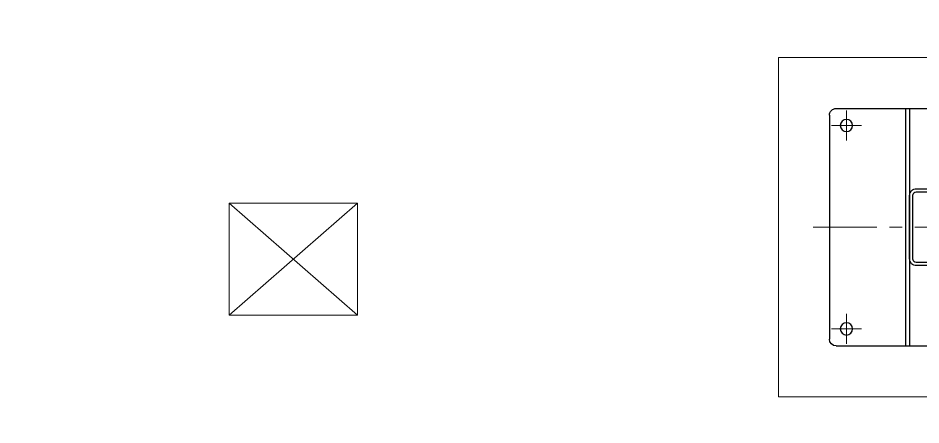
# Model space of a CAD drawing. Header units: inches. Extents: x 702888 to 852715, y 9845 to 271320.
# Drawn here: x 745590 to 746920, y 83114 to 83714 of the extents above; entities that cross this region are included whole.
import ezdxf

# ---------------------------------------------------------------- set-up
doc = ezdxf.new("R2010")
doc.units = ezdxf.units.IN
doc.header["$MEASUREMENT"] = 0
doc.linetypes.add('CENTER', pattern=[2, 1.25, -0.25, 0.25, -0.25])
doc.layers.get('0').update_dxf_attribs({"lineweight": 5})
doc.layers.add('cl', color=6, linetype='CENTER', lineweight=5)
doc.layers.add('electtric city', color=1, linetype='Continuous', lineweight=5)
doc.layers.add('p5', color=2, linetype='Continuous')
doc.dimstyles.new('D1', dxfattribs={"dimscale": 66, "dimtxt": 2.5, "dimasz": 2.5, "dimexe": 1, "dimexo": 1, "dimgap": 1.25, "dimtad": 1, "dimdec": 0, "dimdsep": 46, "dimtxsty": 'Standard', "dimblk": 'OPEN30', "dimcen": 2.5, "dimclrd": 150, "dimclre": 150, "dimclrt": 140, "dimadec": 0, "dimazin": 0, "dimtfac": 1, "dimtdec": 0, "dimtmove": 0, "dimatfit": 3, "dimfxl": 1, "dimtfill": 1, "dimlwd": 13, "dimlwe": 13, "dimarcsym": 0})

# ---------------------------------------------------------------- blocks, each defined once
blk = doc.blocks.new('_Open30')
at = {"color": 0, "linetype": 'ByBlock', "lineweight": -2}
for p, q in [((-1, 0.2679), (0, 0)), ((0, 0), (-1, -0.2679)), ((0, 0), (-1, 0))]:
    blk.add_line(p, q, dxfattribs=at)
blk = doc.blocks.new('A$C67DF10EB')
blk.add_lwpolyline([(-44.2, -101), (-44.2, 399), (455.8, 399), (455.8, -101)], close=True)
at = {"layer": 'cl', "color": 1, "linetype": 'CENTER', "ltscale": 75}
for p, q in [((205.8, -50), (205.8, 347.9)), ((0, 149), (411.7, 149))]:
    blk.add_line(p, q, dxfattribs=at)
at = {"layer": 'cl', "color": 1, "linetype": 'CENTER', "ltscale": 100}
for p, q in [((55.8, 276.8), (55.8, 321.1)), ((355.8, 276.8), (355.8, 321.1)), ((33.7, 299), (78, 299)), ((333.7, 299), (378, 299)), ((55.8, -23.2), (55.8, 21.1)), ((355.8, -23.2), (355.8, 21.1)), ((33.7, -1), (78, -1)), ((333.7, -1), (378, -1))]:
    blk.add_line(p, q, dxfattribs=at)
at = {"layer": 'p5', "linetype": 'Continuous'}
for p, q in [((370.8, 324), (40.8, 324)), ((30.8, -16), (30.8, 314)), ((380.8, -16), (380.8, 314)), ((380.8, 211.7), (30.8, 211.7)), ((380.8, 205.7), (30.8, 205.7)), ((380.8, 92.2), (30.8, 92.2)), ((380.8, 86.2), (30.8, 86.2)), ((370.8, -26), (40.8, -26))]:
    blk.add_line(p, q, dxfattribs=at)
for points in [[(262.6, 102.2), (262.6, 195.7, 0.414214), (252.6, 205.7), (159.1, 205.7, 0.414214), (149.1, 195.7), (149.1, 102.2, 0.414214), (159.1, 92.2), (252.6, 92.2, 0.414214)], [(257.8, 102), (257.8, 195.9, 0.414214), (252.8, 200.9), (158.9, 200.9, 0.414214), (153.9, 195.9), (153.9, 102, 0.414214), (158.9, 97), (252.8, 97, 0.414214)]]:
    blk.add_lwpolyline(points, format="xyb", close=True, dxfattribs=at)
for centre in [(55.8, 299), (355.8, 299), (55.8, -1), (355.8, -1)]:
    blk.add_circle(centre, 9, dxfattribs=at)
for centre, start, end in [((40.8, 314), 90, 180), ((370.8, 314), 0, 90), ((40.8, -16), 180, 270), ((370.8, -16), 270, 0)]:
    blk.add_arc(centre, 10, start, end, dxfattribs=at)
blk = doc.blocks.new('5ty56y')
for p, q in [((739176.3, 79054.5), (739365.8, 79054.5)), ((739176.3, 78889.7), (739365.8, 78889.7))]:
    blk.add_line(p, q)
blk.add_lwpolyline([(739176.3, 79054.5), (739365.8, 78889.7), (739365.8, 79054.5), (739176.3, 78889.7)], close=True)

msp = doc.modelspace()

# ---------------------------------------------------------------- block references
at = {"color": 1, "xscale": -1, "rotation": 270}
msp.add_blockref('A$C67DF10EB', (746811.47, 83200.21), dxfattribs=at)
at = {"layer": 'electtric city'}
msp.add_blockref('5ty56y', (6724.317, 4386.775), dxfattribs=at)

# ---------------------------------------------------------------- leaders
msp.add_leader([(744124.304, 82700.019), (745103.543, 85727.79), (749396.939, 85727.79)], dimstyle='D1', override={"dimscale": 180})

doc.saveas('drawing.dxf')
